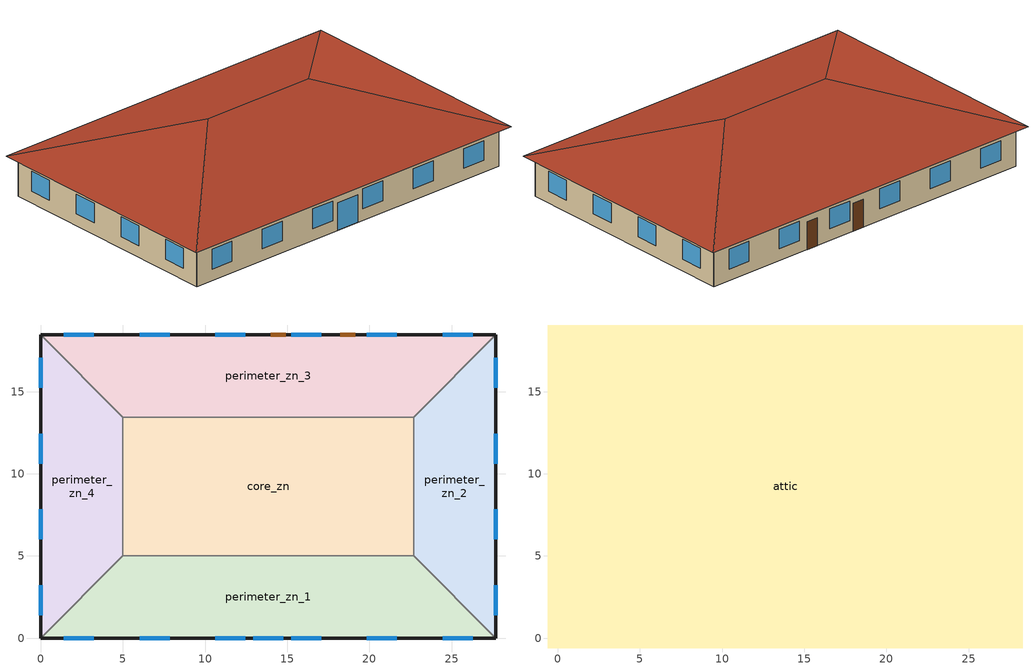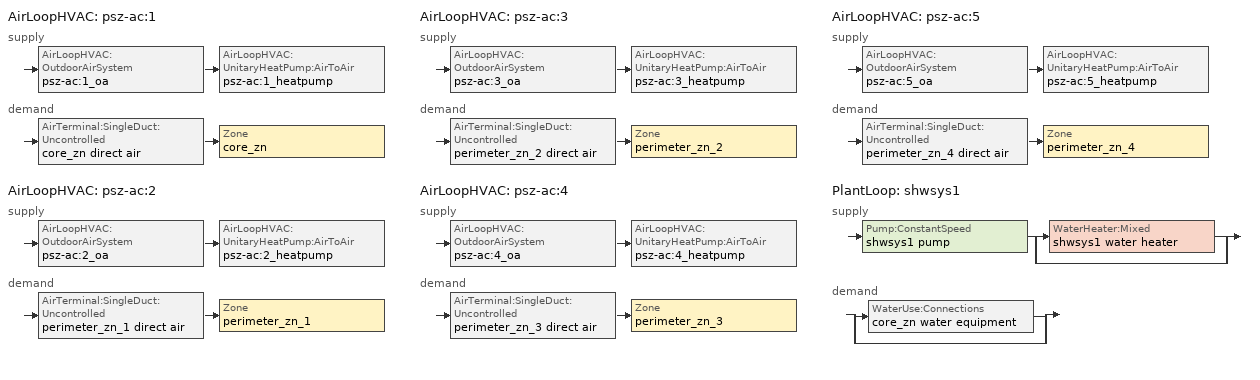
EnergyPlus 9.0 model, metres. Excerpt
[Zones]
core_zn
 floor adiabatic (core_zn_floor_ffactor): 5,13.46 22.69,13.46 22.69,5 5,5 z0
 wall to perimeter_zn_2 (int_wall): 22.69,5 22.69,13.46 z0:3.05
 wall to perimeter_zn_3 (int_wall): 22.69,13.46 5,13.46 z0:3.05
 wall to perimeter_zn_1 (int_wall): 5,5 22.69,5 z0:3.05
 wall to perimeter_zn_4 (int_wall): 5,13.46 5,5 z0:3.05
perimeter_zn_1
 floor ground (perimeter_zn_1_floor_ffactor): 27.69,0 0,0 5,5 22.69,5 z0
 wall outside (nonres_ext_wall): 0,0 27.69,0 z0:3.05
 wall to perimeter_zn_2 (int_wall): 27.69,0 22.69,5 z0:3.05
 wall to perimeter_zn_4 (int_wall): 5,5 0,0 z0:3.05
 window (window_u_0.42_shgc_0.4): 12.93,0 14.76,0 z0:2.13; 1.39,0 3.22,0 / 6.01,0 7.84,0 / 10.62,0 12.45,0 / 15.24,0 17.07,0 / 19.85,0 21.68,0 / 24.47,0 26.3,0 z0.9:2.42
perimeter_zn_2
 floor ground (perimeter_zn_2_floor_ffactor): 22.69,13.46 27.69,18.46 27.69,0 22.69,5 z0
 wall outside (nonres_ext_wall): 27.69,0 27.69,18.46 z0:3.05
 wall to perimeter_zn_3 (int_wall): 27.69,18.46 22.69,13.46 z0:3.05
 window (window_u_0.42_shgc_0.4): 27.69,1.39 27.69,3.22 / 27.69,6.01 27.69,7.84 / 27.69,10.62 27.69,12.45 / 27.69,15.24 27.69,17.07 z0.9:2.42
perimeter_zn_3
 floor ground (perimeter_zn_3_floor_ffactor): 5,13.46 0,18.46 27.69,18.46 22.69,13.46 z0
 wall outside (nonres_ext_wall): 27.69,18.46 0,18.46 z0:3.05
 wall to perimeter_zn_4 (int_wall): 0,18.46 5,13.46 z0:3.05
 window (window_u_0.42_shgc_0.4): 26.3,18.46 24.47,18.46 / 21.68,18.46 19.85,18.46 / 17.07,18.46 15.24,18.46 / 12.45,18.46 10.62,18.46 / 7.84,18.46 6.01,18.46 / 3.22,18.46 1.39,18.46 z0.9:2.42
 door (swinging door_con): 14.91,18.46 14,18.46 / 19.13,18.46 18.22,18.46 z0:2.13
perimeter_zn_4
 floor ground (perimeter_zn_4_floor_ffactor): 5,5 0,0 0,18.46 5,13.46 z0
 wall outside (nonres_ext_wall): 0,18.46 0,0 z0:3.05
 window (window_u_0.42_shgc_0.4): 0,17.07 0,15.24 / 0,12.45 0,10.62 / 0,7.84 0,6.01 / 0,3.22 0,1.39 z0.9:2.42
attic
 floor outside (ext_soffit_floor): 28.29,19.06 28.29,-0.6 27.69,0 27.69,18.46 z3.05; -0.6,19.06 28.29,19.06 27.69,18.46 0,18.46 z3.05; 0,0 27.69,0 28.29,-0.6 -0.6,-0.6 z3.05; -0.6,19.06 0,18.46 0,0 -0.6,-0.6 z3.05
 floor to core_zn (nonres_roof_floor): 5,13.46 22.69,13.46 22.69,5 5,5 z3.05
 floor to perimeter_zn_2 (nonres_roof_floor): 22.69,5 22.69,13.46 27.69,18.46 27.69,0 z3.05
 floor to perimeter_zn_3 (nonres_roof_floor): 0,18.46 27.69,18.46 22.69,13.46 5,13.46 z3.05
 floor to perimeter_zn_1 (nonres_roof_floor): 0,0 5,5 22.69,5 27.69,0 z3.05
 floor to perimeter_zn_4 (nonres_roof_floor): 5,13.46 5,5 0,0 0,18.46 z3.05
 roof outside (atticroofdeck): 28.29,-0.6,3.05 28.29,19.06,3.05 18.46,9.23,6.33; 28.29,19.06,3.05 -0.6,19.06,3.05 9.23,9.23,6.33 18.46,9.23,6.33; -0.6,-0.6,3.05 28.29,-0.6,3.05 18.46,9.23,6.33 9.23,9.23,6.33; -0.6,19.06,3.05 -0.6,-0.6,3.05 9.23,9.23,6.33
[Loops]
AirLoopHVAC 'psz-ac:1'
 supply: AirLoopHVAC:OutdoorAirSystem 'psz-ac:1_oa' > AirLoopHVAC:UnitaryHeatPump:AirToAir 'psz-ac:1_heatpump'
 demand: AirTerminal:SingleDuct:Uncontrolled 'core_zn direct air' > Zone 'core_zn'
AirLoopHVAC 'psz-ac:2'
 supply: AirLoopHVAC:OutdoorAirSystem 'psz-ac:2_oa' > AirLoopHVAC:UnitaryHeatPump:AirToAir 'psz-ac:2_heatpump'
 demand: AirTerminal:SingleDuct:Uncontrolled 'perimeter_zn_1 direct air' > Zone 'perimeter_zn_1'
AirLoopHVAC 'psz-ac:3'
 supply: AirLoopHVAC:OutdoorAirSystem 'psz-ac:3_oa' > AirLoopHVAC:UnitaryHeatPump:AirToAir 'psz-ac:3_heatpump'
 demand: AirTerminal:SingleDuct:Uncontrolled 'perimeter_zn_2 direct air' > Zone 'perimeter_zn_2'
AirLoopHVAC 'psz-ac:4'
 supply: AirLoopHVAC:OutdoorAirSystem 'psz-ac:4_oa' > AirLoopHVAC:UnitaryHeatPump:AirToAir 'psz-ac:4_heatpump'
 demand: AirTerminal:SingleDuct:Uncontrolled 'perimeter_zn_3 direct air' > Zone 'perimeter_zn_3'
AirLoopHVAC 'psz-ac:5'
 supply: AirLoopHVAC:OutdoorAirSystem 'psz-ac:5_oa' > AirLoopHVAC:UnitaryHeatPump:AirToAir 'psz-ac:5_heatpump'
 demand: AirTerminal:SingleDuct:Uncontrolled 'perimeter_zn_4 direct air' > Zone 'perimeter_zn_4'
PlantLoop 'shwsys1'
 supply: Pump:ConstantSpeed 'shwsys1 pump' > split
  | WaterHeater:Mixed 'shwsys1 water heater'
  | bypass
 demand: split
  | WaterUse:Connections 'core_zn water equipment'
  | bypass
[Building]
OfficeSmall: 0, city, 0.04, 0.2, fullinteriorandexterior, 25, 6
[Site:GroundTemperature:FCfactorMethod]
11.4, 8.1, 5.4, 4.5, 5.8, 8.3, 10.9, 13, 15.6, 17.7, 18.8, 15.1
[Site:Location]
seattle seattle tacoma intl a_wa_usa design_conditions: 47.47, -122.32, -8, 122
[Site:WaterMainsTemperature]
correlation: , 11.2167, 14.3
[SizingPeriod:DesignDay]
seattle seattle tacoma intl a ann clg .4% condns db=>mwb: 8, 21, summerdesignday, 29.4, 10.4, defaultmultipliers, , wetbulb, 18.3, , , , , 99868, 4.2, 350, no, no, no, ashraetau, , , 0.352, 2.561
seattle seattle tacoma intl a ann htg 99.6% condns db: 12, 21, winterdesignday, -4.2, 0, defaultmultipliers, , wetbulb, -4.2, , , , , 99868, 4.3, 20, no, no, no, ashraeclearsky, , , , , 0
[Construction]
atticroofdeck: f12 asphalt shingles, g02 16mm plywood
ext_soffit_floor: g02 16mm plywood
int_wall: g01 13mm gypsum board, g01 13mm gypsum board
interiorfurnishings: std wood 6inch
nonres_ext_wall: f07 25mm stucco, g01 16mm gypsum board, nonres_exterior_wall_insulation, g01 16mm gypsum board
nonres_roof_floor: g01 16mm gypsum board, nonres_roof_insulation
swinging door_con: opaque door panel_con
window_u_0.42_shgc_0.4: glazing layer
[Construction:FfactorGroundFloor]
core_zn_floor_ffactor: 0.90012, 149.657, 0
perimeter_zn_1_floor_ffactor; perimeter_zn_3_floor_ffactor: 0.90012, 113.45, 27.69
perimeter_zn_2_floor_ffactor; perimeter_zn_4_floor_ffactor: 0.90012, 67.3, 18.46
[Material]
f07 25mm stucco: smooth, 0.0254, 0.72, 1856, 840, 0.9, 0.7, 0.7
f12 asphalt shingles: veryrough, 0.0032, 0.04, 1120, 1260, 0.9, 0.7
g01 13mm gypsum board: smooth, 0.0127, 0.16, 800, 1090, 0.9, 0.7, 0.5
g01 16mm gypsum board: mediumsmooth, 0.0159, 0.16, 800, 1090
g02 16mm plywood: smooth, 0.0159, 0.12, 544, 1210
std wood 6inch: mediumsmooth, 0.15, 0.12, 540, 1210, 0.9, 0.7, 0.7
[Material:NoMass]
nonres_exterior_wall_insulation: mediumsmooth, 2.368, 0.9, 0.7, 0.7
nonres_roof_insulation: mediumsmooth, 8.09839, 0.9, 0.7, 0.7
opaque door panel_con: mediumrough, 0.352237, 0.9, 0.7, 0.7
[WindowMaterial:SimpleGlazingSystem]
glazing layer: 2.38487, 0.4, 0.44
[AirLoopHVAC]
psz-ac:1: , psz-ac:1 availability manager list, autosize, psz-ac:1 air loop branches, , psz-ac:1 supply equipment inlet node, psz-ac:1 zone equipment outlet node, psz-ac:1 zone equipment inlet node, psz-ac:1 supply equipment outlet node
psz-ac:2: , psz-ac:2 availability manager list, autosize, psz-ac:2 air loop branches, , psz-ac:2 supply equipment inlet node, psz-ac:2 zone equipment outlet node, psz-ac:2 zone equipment inlet node, psz-ac:2 supply equipment outlet node
psz-ac:3: , psz-ac:3 availability manager list, autosize, psz-ac:3 air loop branches, , psz-ac:3 supply equipment inlet node, psz-ac:3 zone equipment outlet node, psz-ac:3 zone equipment inlet node, psz-ac:3 supply equipment outlet node
psz-ac:4: , psz-ac:4 availability manager list, autosize, psz-ac:4 air loop branches, , psz-ac:4 supply equipment inlet node, psz-ac:4 zone equipment outlet node, psz-ac:4 zone equipment inlet node, psz-ac:4 supply equipment outlet node
psz-ac:5: , psz-ac:5 availability manager list, autosize, psz-ac:5 air loop branches, , psz-ac:5 supply equipment inlet node, psz-ac:5 zone equipment outlet node, psz-ac:5 zone equipment inlet node, psz-ac:5 supply equipment outlet node
[AirLoopHVAC:OutdoorAirSystem]
psz-ac:1_oa: psz-ac:1_oa_controllers, psz-ac:1_oa_equipment, psz-ac:1 availability manager list
psz-ac:2_oa: psz-ac:2_oa_controllers, psz-ac:2_oa_equipment, psz-ac:2 availability manager list
psz-ac:3_oa: psz-ac:3_oa_controllers, psz-ac:3_oa_equipment, psz-ac:3 availability manager list
psz-ac:4_oa: psz-ac:4_oa_controllers, psz-ac:4_oa_equipment, psz-ac:4 availability manager list
psz-ac:5_oa: psz-ac:5_oa_controllers, psz-ac:5_oa_equipment, psz-ac:5 availability manager list
[AirLoopHVAC:UnitaryHeatPump:AirToAir]
psz-ac:1_heatpump: always_on, psz-ac:1_oa-psz-ac:1_fannode, psz-ac:1 supply equipment outlet node, autosize, autosize, autosize, core_zn, fan:onoff, psz-ac:1 fan, coil:heating:dx:singlespeed, psz-ac:1 heat pump dx heating coil, coil:cooling:dx:singlespeed, psz-ac:1 heat pump dx cooling coil, coil:heating:fuel, psz-ac:1 heat pump dx supp heating coil, autosize, 4.44, blowthrough, hvacoperationschd
psz-ac:2_heatpump: always_on, psz-ac:2_oa-psz-ac:2_fannode, psz-ac:2 supply equipment outlet node, autosize, autosize, autosize, perimeter_zn_1, fan:onoff, psz-ac:2 fan, coil:heating:dx:singlespeed, psz-ac:2 heat pump dx heating coil, coil:cooling:dx:singlespeed, psz-ac:2 heat pump dx cooling coil, coil:heating:fuel, psz-ac:2 heat pump dx supp heating coil, autosize, 4.44, blowthrough, hvacoperationschd
psz-ac:3_heatpump: always_on, psz-ac:3_oa-psz-ac:3_fannode, psz-ac:3 supply equipment outlet node, autosize, autosize, autosize, perimeter_zn_2, fan:onoff, psz-ac:3 fan, coil:heating:dx:singlespeed, psz-ac:3 heat pump dx heating coil, coil:cooling:dx:singlespeed, psz-ac:3 heat pump dx cooling coil, coil:heating:fuel, psz-ac:3 heat pump dx supp heating coil, autosize, 4.44, blowthrough, hvacoperationschd
psz-ac:4_heatpump: always_on, psz-ac:4_oa-psz-ac:4_fannode, psz-ac:4 supply equipment outlet node, autosize, autosize, autosize, perimeter_zn_3, fan:onoff, psz-ac:4 fan, coil:heating:dx:singlespeed, psz-ac:4 heat pump dx heating coil, coil:cooling:dx:singlespeed, psz-ac:4 heat pump dx cooling coil, coil:heating:fuel, psz-ac:4 heat pump dx supp heating coil, autosize, 4.44, blowthrough, hvacoperationschd
psz-ac:5_heatpump: always_on, psz-ac:5_oa-psz-ac:5_fannode, psz-ac:5 supply equipment outlet node, autosize, autosize, autosize, perimeter_zn_4, fan:onoff, psz-ac:5 fan, coil:heating:dx:singlespeed, psz-ac:5 heat pump dx heating coil, coil:cooling:dx:singlespeed, psz-ac:5 heat pump dx cooling coil, coil:heating:fuel, psz-ac:5 heat pump dx supp heating coil, autosize, 4.44, blowthrough, hvacoperationschd
[AirTerminal:SingleDuct:Uncontrolled]
core_zn direct air: always_on, core_zn direct air inlet node name, autosize
perimeter_zn_1 direct air: always_on, perimeter_zn_1 direct air inlet node name, autosize
perimeter_zn_2 direct air: always_on, perimeter_zn_2 direct air inlet node name, autosize
perimeter_zn_3 direct air: always_on, perimeter_zn_3 direct air inlet node name, autosize
perimeter_zn_4 direct air: always_on, perimeter_zn_4 direct air inlet node name, autosize
[AvailabilityManager:NightCycle]
psz-ac:1 availability manager; psz-ac:2 availability manager; psz-ac:3 availability manager; psz-ac:4 availability manager; psz-ac:5 availability manager: always_on, hvacoperationschd, cycleonany, 1, fixedruntime, 1800
[Coil:Cooling:DX:SingleSpeed]
psz-ac:1 heat pump dx cooling coil: always_on, autosize, autosize, 4.11713, autosize, , psz-ac:1_fan-psz-ac:1_coolcnode, psz-ac:1_coolc-psz-ac:1_heatcnode, hpaccoolcapft, hpaccoolcapfff, hpaccooleirft, hpaccooleirfff, hpaccoolplffplr
psz-ac:2 heat pump dx cooling coil: always_on, autosize, autosize, 4.11713, autosize, , psz-ac:2_fan-psz-ac:2_coolcnode, psz-ac:2_coolc-psz-ac:2_heatcnode, hpaccoolcapft, hpaccoolcapfff, hpaccooleirft, hpaccooleirfff, hpaccoolplffplr
psz-ac:3 heat pump dx cooling coil: always_on, autosize, autosize, 4.11713, autosize, , psz-ac:3_fan-psz-ac:3_coolcnode, psz-ac:3_coolc-psz-ac:3_heatcnode, hpaccoolcapft, hpaccoolcapfff, hpaccooleirft, hpaccooleirfff, hpaccoolplffplr
psz-ac:4 heat pump dx cooling coil: always_on, autosize, autosize, 4.11713, autosize, , psz-ac:4_fan-psz-ac:4_coolcnode, psz-ac:4_coolc-psz-ac:4_heatcnode, hpaccoolcapft, hpaccoolcapfff, hpaccooleirft, hpaccooleirfff, hpaccoolplffplr
psz-ac:5 heat pump dx cooling coil: always_on, autosize, autosize, 4.11713, autosize, , psz-ac:5_fan-psz-ac:5_coolcnode, psz-ac:5_coolc-psz-ac:5_heatcnode, hpaccoolcapft, hpaccoolcapfff, hpaccooleirft, hpaccooleirfff, hpaccoolplffplr
[Coil:Heating:DX:SingleSpeed]
psz-ac:1 heat pump dx heating coil: always_on, autosize, 3.3592, autosize, , psz-ac:1_coolc-psz-ac:1_heatcnode, psz-ac:1_heatc-psz-ac:1_suppheatingnode, hpacheatcapft, hpacheatcapfff, hpacheateirft, hpacheateirfff, hpaccoolplffplr, hpaccooleirft, -12.2, , 1.67, 50, 4.4, reversecycle, ondemand, , autosize
psz-ac:2 heat pump dx heating coil: always_on, autosize, 3.3592, autosize, , psz-ac:2_coolc-psz-ac:2_heatcnode, psz-ac:2_heatc-psz-ac:2_suppheatingnode, hpacheatcapft, hpacheatcapfff, hpacheateirft, hpacheateirfff, hpaccoolplffplr, hpaccooleirft, -12.2, , 1.67, 50, 4.4, reversecycle, ondemand, , autosize
psz-ac:3 heat pump dx heating coil: always_on, autosize, 3.3592, autosize, , psz-ac:3_coolc-psz-ac:3_heatcnode, psz-ac:3_heatc-psz-ac:3_suppheatingnode, hpacheatcapft, hpacheatcapfff, hpacheateirft, hpacheateirfff, hpaccoolplffplr, hpaccooleirft, -12.2, , 1.67, 50, 4.4, reversecycle, ondemand, , autosize
psz-ac:4 heat pump dx heating coil: always_on, autosize, 3.3592, autosize, , psz-ac:4_coolc-psz-ac:4_heatcnode, psz-ac:4_heatc-psz-ac:4_suppheatingnode, hpacheatcapft, hpacheatcapfff, hpacheateirft, hpacheateirfff, hpaccoolplffplr, hpaccooleirft, -12.2, , 1.67, 50, 4.4, reversecycle, ondemand, , autosize
psz-ac:5 heat pump dx heating coil: always_on, autosize, 3.3592, autosize, , psz-ac:5_coolc-psz-ac:5_heatcnode, psz-ac:5_heatc-psz-ac:5_suppheatingnode, hpacheatcapft, hpacheatcapfff, hpacheateirft, hpacheateirfff, hpaccoolplffplr, hpaccooleirft, -12.2, , 1.67, 50, 4.4, reversecycle, ondemand, , autosize
[Coil:Heating:Fuel]
psz-ac:1 heat pump dx supp heating coil: always_on, naturalgas, 0.8, autosize, psz-ac:1_heatc-psz-ac:1_suppheatingnode, psz-ac:1 supply equipment outlet node
psz-ac:2 heat pump dx supp heating coil: always_on, naturalgas, 0.8, autosize, psz-ac:2_heatc-psz-ac:2_suppheatingnode, psz-ac:2 supply equipment outlet node
psz-ac:3 heat pump dx supp heating coil: always_on, naturalgas, 0.8, autosize, psz-ac:3_heatc-psz-ac:3_suppheatingnode, psz-ac:3 supply equipment outlet node
psz-ac:4 heat pump dx supp heating coil: always_on, naturalgas, 0.8, autosize, psz-ac:4_heatc-psz-ac:4_suppheatingnode, psz-ac:4 supply equipment outlet node
psz-ac:5 heat pump dx supp heating coil: always_on, naturalgas, 0.8, autosize, psz-ac:5_heatc-psz-ac:5_suppheatingnode, psz-ac:5 supply equipment outlet node
[Controller:OutdoorAir]
psz-ac:1_oa_controller: psz-ac:1_oarelief node, psz-ac:1 supply equipment inlet node, psz-ac:1_oa-psz-ac:1_fannode, psz-ac:1_oainlet node, autosize, autosize, noeconomizer, modulateflow, 28, 64000, , , 0, lockoutwithheating, fixedminimum, minoa_motorizeddamper_sched
psz-ac:2_oa_controller: psz-ac:2_oarelief node, psz-ac:2 supply equipment inlet node, psz-ac:2_oa-psz-ac:2_fannode, psz-ac:2_oainlet node, autosize, autosize, noeconomizer, modulateflow, 28, 64000, , , 0, lockoutwithheating, fixedminimum, minoa_motorizeddamper_sched
psz-ac:3_oa_controller: psz-ac:3_oarelief node, psz-ac:3 supply equipment inlet node, psz-ac:3_oa-psz-ac:3_fannode, psz-ac:3_oainlet node, autosize, autosize, noeconomizer, modulateflow, 28, 64000, , , 0, lockoutwithheating, fixedminimum, minoa_motorizeddamper_sched
psz-ac:4_oa_controller: psz-ac:4_oarelief node, psz-ac:4 supply equipment inlet node, psz-ac:4_oa-psz-ac:4_fannode, psz-ac:4_oainlet node, autosize, autosize, noeconomizer, modulateflow, 28, 64000, , , 0, lockoutwithheating, fixedminimum, minoa_motorizeddamper_sched
psz-ac:5_oa_controller: psz-ac:5_oarelief node, psz-ac:5 supply equipment inlet node, psz-ac:5_oa-psz-ac:5_fannode, psz-ac:5_oainlet node, autosize, autosize, noeconomizer, modulateflow, 28, 64000, , , 0, lockoutwithheating, fixedminimum, minoa_motorizeddamper_sched
[Daylighting:Controls]
perimeter_zn_1_daylctrl: perimeter_zn_1, splitflux, , stepped, 0.3, 0.2, 3, 1, perimeter_zn_1_daylrefpt1, 180, 22, , perimeter_zn_1_daylrefpt1, 0.2399, 377, perimeter_zn_1_daylrefpt2, 0.0302, 377
perimeter_zn_2_daylctrl: perimeter_zn_2, splitflux, , stepped, 0.3, 0.2, 3, 1, perimeter_zn_2_daylrefpt1, 90, 22, , perimeter_zn_2_daylrefpt1, 0.2399, 377, perimeter_zn_2_daylrefpt2, 0.0302, 377
perimeter_zn_3_daylctrl: perimeter_zn_3, splitflux, , stepped, 0.3, 0.2, 3, 1, perimeter_zn_3_daylrefpt1, 0, 22, , perimeter_zn_3_daylrefpt1, 0.2399, 377, perimeter_zn_3_daylrefpt2, 0.0302, 377
perimeter_zn_4_daylctrl: perimeter_zn_4, splitflux, , stepped, 0.3, 0.2, 3, 1, perimeter_zn_4_daylrefpt1, 270, 22, , perimeter_zn_4_daylrefpt1, 0.2399, 377, perimeter_zn_4_daylrefpt2, 0.0302, 377
[DesignSpecification:OutdoorAir]
sz dsoa core_zn; sz dsoa perimeter_zn_1; sz dsoa perimeter_zn_2; sz dsoa perimeter_zn_3; sz dsoa perimeter_zn_4: flow/area, , 0.000431773, 0
[ElectricEquipment]
core_zn_miscplug_equip: core_zn, bldg_equip_sch, watts/area, , 6.78, , , , , MiscPlug
perimeter_zn_1_miscplug_equip: perimeter_zn_1, bldg_equip_sch, watts/area, , 6.78, , , , , MiscPlug
perimeter_zn_2_miscplug_equip: perimeter_zn_2, bldg_equip_sch, watts/area, , 6.78, , , , , MiscPlug
perimeter_zn_3_miscplug_equip: perimeter_zn_3, bldg_equip_sch, watts/area, , 6.78, , , , , MiscPlug
perimeter_zn_4_miscplug_equip: perimeter_zn_4, bldg_equip_sch, watts/area, , 6.78, , , , , MiscPlug
[Exterior:Lights]
exterior_lights_a: exterior_lighting_schedule_a, 50.7, astronomicalclock, General
exterior_lights_b: exterior_lighting_schedule_b, 861.3, astronomicalclock, General
[Fan:OnOff]
psz-ac:1 fan: hvacoperationschd, 0.55575, 622.5, autosize, 0.855, 1, psz-ac:1_oa-psz-ac:1_fannode, psz-ac:1_fan-psz-ac:1_coolcnode, , , General
psz-ac:2 fan: hvacoperationschd, 0.55575, 622.5, autosize, 0.855, 1, psz-ac:2_oa-psz-ac:2_fannode, psz-ac:2_fan-psz-ac:2_coolcnode, , , General
psz-ac:3 fan: hvacoperationschd, 0.55575, 622.5, autosize, 0.855, 1, psz-ac:3_oa-psz-ac:3_fannode, psz-ac:3_fan-psz-ac:3_coolcnode, , , General
psz-ac:4 fan: hvacoperationschd, 0.55575, 622.5, autosize, 0.855, 1, psz-ac:4_oa-psz-ac:4_fannode, psz-ac:4_fan-psz-ac:4_coolcnode, , , General
psz-ac:5 fan: hvacoperationschd, 0.55575, 622.5, autosize, 0.855, 1, psz-ac:5_oa-psz-ac:5_fannode, psz-ac:5_fan-psz-ac:5_coolcnode, , , General
[InternalMass]
core_zn_internalmass_1: interiorfurnishings, core_zn, 299.3148
perimeter_zn_1_internalmass_1: interiorfurnishings, perimeter_zn_1, 226.9
perimeter_zn_2_internalmass_1: interiorfurnishings, perimeter_zn_2, 134.6
perimeter_zn_3_internalmass_1: interiorfurnishings, perimeter_zn_3, 226.9
perimeter_zn_4_internalmass_1: interiorfurnishings, perimeter_zn_4, 134.6
[Lights]
core_zn_lights: core_zn, bldg_light_sch, watts/area, , 8.82641, , 0, 0.7, 0.2, 1, LightsWired, no
perimeter_zn_1_lights: perimeter_zn_1, bldg_light_sch, watts/area, , 8.82641, , 0, 0.7, 0.2, 1, LightsWired, no
perimeter_zn_2_lights: perimeter_zn_2, bldg_light_sch, watts/area, , 8.82641, , 0, 0.7, 0.2, 1, LightsWired, no
perimeter_zn_3_lights: perimeter_zn_3, bldg_light_sch, watts/area, , 8.82641, , 0, 0.7, 0.2, 1, LightsWired, no
perimeter_zn_4_lights: perimeter_zn_4, bldg_light_sch, watts/area, , 8.82641, , 0, 0.7, 0.2, 1, LightsWired, no
[OutdoorAir:Mixer]
psz-ac:1_oamixing box: psz-ac:1_oa-psz-ac:1_fannode, psz-ac:1_oainlet node, psz-ac:1_oarelief node, psz-ac:1 supply equipment inlet node
psz-ac:2_oamixing box: psz-ac:2_oa-psz-ac:2_fannode, psz-ac:2_oainlet node, psz-ac:2_oarelief node, psz-ac:2 supply equipment inlet node
psz-ac:3_oamixing box: psz-ac:3_oa-psz-ac:3_fannode, psz-ac:3_oainlet node, psz-ac:3_oarelief node, psz-ac:3 supply equipment inlet node
psz-ac:4_oamixing box: psz-ac:4_oa-psz-ac:4_fannode, psz-ac:4_oainlet node, psz-ac:4_oarelief node, psz-ac:4 supply equipment inlet node
psz-ac:5_oamixing box: psz-ac:5_oa-psz-ac:5_fannode, psz-ac:5_oainlet node, psz-ac:5_oarelief node, psz-ac:5 supply equipment inlet node
[People]
core_zn: core_zn, bldg_occ_sch_wo_sb, area/person, , , 16.5881, 0.3, autocalculate, activity_sch, , no, zoneaveraged
perimeter_zn_1: perimeter_zn_1, bldg_occ_sch_wo_sb, area/person, , , 16.5881, 0.3, autocalculate, activity_sch, , no, zoneaveraged
perimeter_zn_2: perimeter_zn_2, bldg_occ_sch_w_sb, area/person, , , 16.5881, 0.3, autocalculate, activity_sch, , no, zoneaveraged
perimeter_zn_3: perimeter_zn_3, bldg_occ_sch_wo_sb, area/person, , , 16.5881, 0.3, autocalculate, activity_sch, , no, zoneaveraged
perimeter_zn_4: perimeter_zn_4, bldg_occ_sch_wo_sb, area/person, , , 16.5881, 0.3, autocalculate, activity_sch, , no, zoneaveraged
[PlantEquipmentList]
shwsys1 equipment list: waterheater:mixed, shwsys1 water heater
[PlantEquipmentOperation:HeatingLoad]
shwsys1 operation scheme: 0, 1e+15, shwsys1 equipment list
[PlantEquipmentOperationSchemes]
shwsys1 loop operation scheme list: plantequipmentoperation:heatingload, shwsys1 operation scheme, plantonsched
[PlantLoop]
shwsys1: water, , shwsys1 loop operation scheme list, shwsys1 supply outlet node, 48.89, 10, autosize, 0, autosize, shwsys1 supply inlet node, shwsys1 supply outlet node, shwsys1 supply branches, shwsys1 supply connectors, shwsys1 demand inlet node, shwsys1 demand outlet node, shwsys1 demand branches, shwsys1 demand connectors, optimal
[Pump:ConstantSpeed]
shwsys1 pump: shwsys1 supply inlet node, shwsys1 pump-shwsys1 water heaternodeviaconnector, autosize, 0.001, autosize, 0.3, 0, intermittent
[SetpointManager:MixedAir]
psz-ac:1_oamixed air temp manager: temperature, psz-ac:1_coolc-psz-ac:1_heatcnode, psz-ac:1_oa-psz-ac:1_fannode, psz-ac:1_fan-psz-ac:1_coolcnode, psz-ac:1_oa-psz-ac:1_fannode
psz-ac:2_oamixed air temp manager: temperature, psz-ac:2_coolc-psz-ac:2_heatcnode, psz-ac:2_oa-psz-ac:2_fannode, psz-ac:2_fan-psz-ac:2_coolcnode, psz-ac:2_oa-psz-ac:2_fannode
psz-ac:3_oamixed air temp manager: temperature, psz-ac:3_coolc-psz-ac:3_heatcnode, psz-ac:3_oa-psz-ac:3_fannode, psz-ac:3_fan-psz-ac:3_coolcnode, psz-ac:3_oa-psz-ac:3_fannode
psz-ac:4_oamixed air temp manager: temperature, psz-ac:4_coolc-psz-ac:4_heatcnode, psz-ac:4_oa-psz-ac:4_fannode, psz-ac:4_fan-psz-ac:4_coolcnode, psz-ac:4_oa-psz-ac:4_fannode
psz-ac:5_oamixed air temp manager: temperature, psz-ac:5_coolc-psz-ac:5_heatcnode, psz-ac:5_oa-psz-ac:5_fannode, psz-ac:5_fan-psz-ac:5_coolcnode, psz-ac:5_oa-psz-ac:5_fannode
[SetpointManager:Scheduled]
shwsys1 loop setpoint manager: temperature, shwsys1-loop-temp-schedule, shwsys1 supply outlet node
[SetpointManager:SingleZone:Cooling]
supairtemp mngrcore_zn - clg: temperature, 12.8, 40, core_zn, core_zn air node, core_zn direct air inlet node name, psz-ac:1_coolc-psz-ac:1_heatcnode
supairtemp mngrperimeter_zn_1 - clg: temperature, 12.8, 40, perimeter_zn_1, perimeter_zn_1 air node, perimeter_zn_1 direct air inlet node name, psz-ac:2_coolc-psz-ac:2_heatcnode
supairtemp mngrperimeter_zn_2 - clg: temperature, 12.8, 40, perimeter_zn_2, perimeter_zn_2 air node, perimeter_zn_2 direct air inlet node name, psz-ac:3_coolc-psz-ac:3_heatcnode
supairtemp mngrperimeter_zn_3 - clg: temperature, 12.8, 40, perimeter_zn_3, perimeter_zn_3 air node, perimeter_zn_3 direct air inlet node name, psz-ac:4_coolc-psz-ac:4_heatcnode
supairtemp mngrperimeter_zn_4 - clg: temperature, 12.8, 40, perimeter_zn_4, perimeter_zn_4 air node, perimeter_zn_4 direct air inlet node name, psz-ac:5_coolc-psz-ac:5_heatcnode
[SetpointManager:SingleZone:Heating]
supairtemp mngrcore_zn - htg: temperature, 12.8, 40, core_zn, core_zn air node, core_zn direct air inlet node name, psz-ac:1 supply equipment outlet node
supairtemp mngrperimeter_zn_1 - htg: temperature, 12.8, 40, perimeter_zn_1, perimeter_zn_1 air node, perimeter_zn_1 direct air inlet node name, psz-ac:2 supply equipment outlet node
supairtemp mngrperimeter_zn_2 - htg: temperature, 12.8, 40, perimeter_zn_2, perimeter_zn_2 air node, perimeter_zn_2 direct air inlet node name, psz-ac:3 supply equipment outlet node
supairtemp mngrperimeter_zn_3 - htg: temperature, 12.8, 40, perimeter_zn_3, perimeter_zn_3 air node, perimeter_zn_3 direct air inlet node name, psz-ac:4 supply equipment outlet node
supairtemp mngrperimeter_zn_4 - htg: temperature, 12.8, 40, perimeter_zn_4, perimeter_zn_4 air node, perimeter_zn_4 direct air inlet node name, psz-ac:5 supply equipment outlet node
[Sizing:Plant]
shwsys1: heating, 48.89, 5
[Sizing:System]
psz-ac:1; psz-ac:2; psz-ac:3; psz-ac:4; psz-ac:5: sensible, autosize, 0.3, 7, 0.008, 12.8, 0.008, 12.8, 40, noncoincident, no, no, 0.0085, 0.008, designday, 0, , , , designday, 0, , , , , zonesum
[Sizing:Zone]
core_zn: supplyairtemperature, 12.8, , supplyairtemperature, 40, , 0.0085, 0.008, sz dsoa core_zn, , , designday, 0, , 0, 0, designday, 0
perimeter_zn_1: supplyairtemperature, 12.8, , supplyairtemperature, 40, , 0.0085, 0.008, sz dsoa perimeter_zn_1, , , designday, 0, , 0, 0, designday, 0
perimeter_zn_2: supplyairtemperature, 12.8, , supplyairtemperature, 40, , 0.0085, 0.008, sz dsoa perimeter_zn_2, , , designday, 0, , 0, 0, designday, 0
perimeter_zn_3: supplyairtemperature, 12.8, , supplyairtemperature, 40, , 0.0085, 0.008, sz dsoa perimeter_zn_3, , , designday, 0, , 0, 0, designday, 0
perimeter_zn_4: supplyairtemperature, 12.8, , supplyairtemperature, 40, , 0.0085, 0.008, sz dsoa perimeter_zn_4, , , designday, 0, , 0, 0, designday, 0
[ThermostatSetpoint:DualSetpoint]
core_zn dualspsched; perimeter_zn_1 dualspsched; perimeter_zn_2 dualspsched; perimeter_zn_3 dualspsched; perimeter_zn_4 dualspsched: htgsetp_sch_no_optimum, clgsetp_sch_no_optimum
[WaterHeater:Mixed]
shwsys1 water heater: 0.1514, shwsys1 water heater setpoint temperature schedule, 2, 82.2222, cycle, 11722.84, , , , electricity, 1, , 571, electricity, 0.8, 571, electricity, , zone, , core_zn, , 1.20598, , 1.20598, , 4.048e-06, bldg_swh_sch
[WaterUse:Connections]
core_zn water equipment: core_zn water equipment water inlet node, core_zn water equipment water outlet node, , , , , , , , core_zn water equipment
[WaterUse:Equipment]
core_zn water equipment: WaterUse, 4.048e-06, bldg_swh_sch, core_zn water equipment temp sched, core_zn water equipment hot supply temp sched, , core_zn, core_zn water equipment sensible fract sched, core_zn water equipment latent fract sched
[Zone]
attic: 0, 0, 0, 0, 1, 1, autocalculate, autocalculate, autocalculate, , , no
core_zn; perimeter_zn_1; perimeter_zn_2; perimeter_zn_3; perimeter_zn_4: 0, 0, 0, 0, 1, 1, autocalculate, autocalculate, autocalculate, , , yes
[ZoneControl:Thermostat]
core_zn thermostat: core_zn, dual zone control type sched, thermostatsetpoint:dualsetpoint, core_zn dualspsched
perimeter_zn_1 thermostat: perimeter_zn_1, dual zone control type sched, thermostatsetpoint:dualsetpoint, perimeter_zn_1 dualspsched
perimeter_zn_2 thermostat: perimeter_zn_2, dual zone control type sched, thermostatsetpoint:dualsetpoint, perimeter_zn_2 dualspsched
perimeter_zn_3 thermostat: perimeter_zn_3, dual zone control type sched, thermostatsetpoint:dualsetpoint, perimeter_zn_3 dualspsched
perimeter_zn_4 thermostat: perimeter_zn_4, dual zone control type sched, thermostatsetpoint:dualsetpoint, perimeter_zn_4 dualspsched
[Zone equipment]
core_zn: core_zn direct air
perimeter_zn_1: perimeter_zn_1 direct air
perimeter_zn_2: perimeter_zn_2 direct air
perimeter_zn_3: perimeter_zn_3 direct air
perimeter_zn_4: perimeter_zn_4 direct air
[ZoneInfiltration:DesignFlowRate]
attic_infiltration: attic, always_on, flow/zone, 0.2001, , , , 1, 0, 0, 0
perimeter_zn_1_door_infiltration: perimeter_zn_1, infil_door_opening_sch, flow/zone, 0.0764554, , , , 1, 0, 0, 0
perimeter_zn_1_infiltration: perimeter_zn_1, infil_quarter_on_sch, flow/exteriorwallarea, 0, , 0.00056896, , 0, 0, 0.224, 0
perimeter_zn_2_infiltration: perimeter_zn_2, infil_quarter_on_sch, flow/exteriorwallarea, 0, , 0.00056896, , 0, 0, 0.224, 0
perimeter_zn_3_infiltration: perimeter_zn_3, infil_quarter_on_sch, flow/exteriorwallarea, 0, , 0.00056896, , 0, 0, 0.224, 0
perimeter_zn_4_infiltration: perimeter_zn_4, infil_quarter_on_sch, flow/exteriorwallarea, 0, , 0.00056896, , 0, 0, 0.224, 0
[Curve:Biquadratic]
hpaccoolcapft: 0.766956, 0.0107756, -4.14703e-05, 0.00134961, -0.000261144, 0.000457488, 12.77778, 23.88889, 21.11111, 46.11111
hpaccooleirft: 0.297145, 0.0430933, -0.000748766, 0.00597727, 0.000482112, -0.000956448, 12.77778, 23.88889, 21.11111, 46.11111
[Curve:Cubic]
hpacheatcapfff: 0.84, 0.16, 0, 0, 0.5, 1.5
hpacheatcapft: 0.758746, 0.027626, 0.000148716, 3.4992e-06, -20, 20
hpacheateirft: 1.19248, -0.0300438, 0.00103745, -2.3328e-05, -20, 20
[Curve:Quadratic]
hpaccoolcapfff: 0.8, 0.2, 0, 0.5, 1.5
hpaccooleirfff: 1.156, -0.1816, 0.0256, 0.5, 1.5
hpaccoolplffplr: 0.85, 0.15, 0, 0, 1
hpacheateirfff: 1.3824, -0.4336, 0.0512, 0, 1
[Schedule:Compact]
activity_sch: any number, through: 12/31, for: alldays, until: 24:00, 120
always_on: fraction, through: 12/31, for: alldays, until: 24:00, 1
bldg_equip_sch: fraction, through: 12/31, for: weekdays, until: 6:00, 0.409478, until: 8:00, 0.479753, until: 12:00, 0.959505, until: 13:00, 0.901935, until: 17:00, 0.959505, until: 18:00, 0.479753, until: 23:00, 0.191901, until: 24:00, 0.163791, for: weekends, until: 24:00, 0.163791, for: holiday, until: 24:00, 0.163791, for: winterdesignday, until: 24:00, 0, for: summerdesignday, until: 24:00, 1, for: customday1, until: 24:00, 0, for: customday2, until: 24:00, 0
bldg_light_sch; bldg_light_sch: fraction, through: 12/31, for: weekdays, until: 5:00, 0.18, until: 6:00, 0.23, until: 7:00, 0.178641, until: 8:00, 0.326215, until: 12:00, 0.699031, until: 13:00, 0.621361, until: 17:00, 0.699031, until: 18:00, 0.473788, until: 20:00, 0.326215, until: 22:00, 0.248544, until: 23:00, 0.178641, until: 24:00, 0.18, for: weekends, until: 24:00, 0.18, for: holiday, until: 24:00, 0.18, for: winterdesignday, until: 24:00, 0, for: summerdesignday, until: 24:00, 1, for: customday1, until: 24:00, 0, for: customday2, until: 24:00, 0
bldg_occ_sch_w_sb: fraction, through: 12/31, for: weekdays, until: 01:00, 0, until: 02:00, 0, until: 03:00, 0, until: 04:00, 0, until: 05:00, 0, until: 06:00, 0, until: 07:00, 0.11, until: 08:00, 0.21, until: 09:00, 1, until: 10:00, 1, until: 11:00, 0, until: 12:00, 1, until: 13:00, 0, until: 14:00, 1, until: 15:00, 0, until: 16:00, 1, until: 17:00, 1, until: 18:00, 0.32, until: 19:00, 0.11, until: 20:00, 0.11, until: 21:00, 0.11, until: 22:00, 0.11, until: 23:00, 0.05, until: 24:00, 0, for: weekends, until: 01:00, 0, until: 02:00, 0, until: 03:00, 0, until: 04:00, 0, until: 05:00, 0, until: 06:00, 0, until: 07:00, 0, until: 08:00, 0, until: 09:00, 0, until: 10:00, 0, until: 11:00, 0, until: 12:00, 0, until: 13:00, 0, until: 14:00, 0, until: 15:00, 0, until: 16:00, 0, until: 17:00, 0, until: 18:00, 0, until: 19:00, 0, until: 20:00, 0, until: 21:00, 0, until: 22:00, 0, until: 23:00, 0, until: 24:00, 0, for: holiday, until: 24:00, 0, for: winterdesignday, until: 24:00, 0, for: summerdesignday, until: 24:00, 1, for: customday1, until: 24:00, 0, for: customday2, until: 24:00, 0
bldg_occ_sch_wo_sb: fraction, through: 12/31, for: weekdays, until: 01:00, 0, until: 02:00, 0, until: 03:00, 0, until: 04:00, 0, until: 05:00, 0, until: 06:00, 0, until: 07:00, 0.11, until: 08:00, 0.21, until: 09:00, 1, until: 10:00, 1, until: 11:00, 1, until: 12:00, 1, until: 13:00, 0.610395, until: 14:00, 1, until: 15:00, 1, until: 16:00, 1, until: 17:00, 1, until: 18:00, 0.32, until: 19:00, 0.11, until: 20:00, 0.11, until: 21:00, 0.11, until: 22:00, 0.11, until: 23:00, 0.05, until: 24:00, 0, for: weekends, until: 01:00, 0, until: 02:00, 0, until: 03:00, 0, until: 04:00, 0, until: 05:00, 0, until: 06:00, 0, until: 07:00, 0, until: 08:00, 0, until: 09:00, 0, until: 10:00, 0, until: 11:00, 0, until: 12:00, 0, until: 13:00, 0, until: 14:00, 0, until: 15:00, 0, until: 16:00, 0, until: 17:00, 0, until: 18:00, 0, until: 19:00, 0, until: 20:00, 0, until: 21:00, 0, until: 22:00, 0, until: 23:00, 0, until: 24:00, 0, for: holiday, until: 24:00, 0, for: winterdesignday, until: 24:00, 0, for: summerdesignday, until: 24:00, 1, for: customday1, until: 24:00, 0, for: customday2, until: 24:00, 0
bldg_swh_sch: fraction, through: 12/31, for: weekdays, until: 7:00, 0, until: 8:00, 0.27, until: 9:00, 0.55, until: 11:00, 0.64, until: 12:00, 0.82, until: 13:00, 1, until: 14:00, 0.91, until: 16:00, 0.55, until: 17:00, 0.73, until: 19:00, 0.37, until: 20:00, 0.18, until: 21:00, 0.27, until: 22:00, 0.09, until: 24:00, 0, for: weekends, until: 24:00, 0, for: holiday, until: 24:00, 0, for: winterdesignday, until: 7:00, 0, until: 8:00, 0.27, until: 9:00, 0.55, until: 11:00, 0.64, until: 12:00, 0.82, until: 13:00, 1, until: 14:00, 0.91, until: 16:00, 0.55, until: 17:00, 0.73, until: 19:00, 0.37, until: 20:00, 0.18, until: 21:00, 0.27, until: 22:00, 0.09, until: 24:00, 0, for: summerdesignday, until: 7:00, 0, until: 8:00, 0.27, until: 9:00, 0.55, until: 11:00, 0.64, until: 12:00, 0.82, until: 13:00, 1, until: 14:00, 0.91, until: 16:00, 0.55, until: 17:00, 0.73, until: 19:00, 0.37, until: 20:00, 0.18, until: 21:00, 0.27, until: 22:00, 0.09, until: 24:00, 0, for: customday1, until: 24:00, 0, for: customday2, until: 24:00, 0
clgsetp_sch_no_optimum: temperature, through: 12/31, for: weekdays, until: 6:00, 29.44, until: 7:00, 23.89, until: 18:00, 23.89, until: 24:00, 29.44, for: weekends, until: 24:00, 29.44, for: holiday, until: 24:00, 29.44, for: winterdesignday, until: 24:00, 29.44, for: summerdesignday, until: 24:00, 23.89, for: customday1, until: 24:00, 29.44, for: customday2, until: 24:00, 29.44
core_zn water equipment hot supply temp sched: temperature, through: 12/31, for: alldays, until: 24:00, 55
core_zn water equipment latent fract sched: fraction, through: 12/31, for: alldays, until: 24:00, 0.05
core_zn water equipment sensible fract sched: fraction, through: 12/31, for: alldays, until: 24:00, 0.2
core_zn water equipment temp sched: temperature, through: 12/31, for: alldays, until: 24:00, 48.8
dual zone control type sched: control type, through: 12/31, for: alldays, until: 24:00, 4
exterior_lighting_schedule_a: fraction, through:12/31, for:alldays, until: 06:00, 0, until: 24:00, 1
exterior_lighting_schedule_b: fraction, through:12/31, for:alldays, until: 06:00, 0.7, until: 24:00, 1
htgsetp_sch_no_optimum: temperature, through: 12/31, for: weekdays, until: 6:00, 15.56, until: 7:00, 21.11, until: 19:00, 21.11, until: 24:00, 15.56, for: weekends, until: 24:00, 15.56, for: holiday, until: 24:00, 15.56, for: winterdesignday, until: 24:00, 21.11, for: summerdesignday, until: 24:00, 15.56, for: customday1, until: 24:00, 15.56, for: customday2, until: 24:00, 15.56
hvacoperationschd: on/off, through: 12/31, for: weekdays summerdesignday, until: 06:00, 0, until: 19:00, 1, until: 24:00, 0, for: weedends winterdesignday, until: 24:00, 0, for: holidays allotherdays, until: 24:00, 0
infil_door_opening_sch: fraction, through: 12/31, for: weekdays, until: 06:00, 0, until: 07:00, 0.131, until: 08:00, 1, until: 12:00, 0.131, until: 13:00, 1, until: 17:00, 0.131, until: 18:00, 1, until: 19:00, 0.131, until: 24:00, 0, for: saturday sunday holidays allotherdays, until: 24:00, 0
infil_quarter_on_sch: fraction, through: 12/31, for: weekdays summerdesignday, until: 07:00, 1, until: 19:00, 0.25, until: 24:00, 1, for: saturday winterdesignday, until: 07:00, 1, until: 18:00, 0.25, until: 24:00, 1, for: sunday holidays allotherdays, until: 24:00, 1
minoa_motorizeddamper_sched: fraction, through: 12/31, for: weekdays summerdesignday, until: 07:00, 0, until: 19:00, 1, until: 24:00, 0, for: weekends winterdesignday, until: 24:00, 0, for: holidays allotherdays, until: 24:00, 0
plantonsched: on/off, through: 12/31, for: alldays, until: 24:00, 1
shwsys1 water heater setpoint temperature schedule; shwsys1-loop-temp-schedule: temperature, through: 12/31, for: alldays, until: 24:00, 60
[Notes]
Copyright (c) 2024, Openergy development team
http://www.openergy.fr
https://github.com/openergy/opyplus
The DOE Prototype Building Models were developed by Pacific Northwest National Laboratory (PNNL), under contract with the U.S.
Department of Energy (DOE).  These building models were derived from DOE's Commercial Reference Building Models with modifications
based on input from the ASHRAE Standard 90.1 committee, the Advanced Energy Design Guide series, and building industry experts. The
prototypes models were developed to quantify energy saving impacts from newly published editions of ASHRAE Standard 90.1, 189.1, IECC,
and other energy codes and standards.  The basic building descriptions can be found in the Scorecards posted at www.energycodes.gov
website. The recommended citation of the prototype models is
DOE and PNNL. 2020. Commercial Prototype Building Models, Richland, WA, Pacific Northwest National Laboratory. Available at https://www.energycodes.gov/development/commercial/prototype_models.
Detailed descriptions of the prototype model development and addenda modeling strategies can be found in the following  reports:
DOE, 2020. Preliminary Energy Savings Analysis: ANSI/ASHRAE/IES Standard 90.1-2019. Report prepared by Zhang, J., M. Rosenberg, J.
Lerond, Y. Xie, Nambia, C., Y. Chen, R. Hart, M. Halverson, D. Maddox, and S. Goel, Richland, WA, Pacific Northwest National Laboratory.
Zhang, J., Y. Chen, Y. Xie, M. Rosenberg, R. Hart. Energy and Energy Cost Savings Analysis of the 2018 IECC for Commercial Buildings.
2018. PNNL-28125. Richland, WA: Pacific Northwest National Laboratory.
DOE. 2017. Energy Savings Analysis: ANSI/ASHRAE/IES Standard 90.1-2016. Prepared by Athalye, R.A, M.A. Halverson, M.I. Rosenberg, B. Liu,
J. Zhang, R. Hart, V.V. Mendon, S. Goel, Y. Chen, Y. Xie, and M. Zhao, Richland, WA, Pacific Northwest National Laboratory. https://www.energycodes.gov/sites/default/files/documents/02202018_Standard_90.1-2016_Determination_TSD.pdf.
Zhang, J., Y. Xie, R.A. Athalye, J. Zhuge, M. Rosenberg, R. Hart, and B. Liu. Energy and Energy Cost Savings Analysis of the 2015 IECC
for Commercial Buildings. 2015. PNNL-24269 Rev. 1. Richland, WA: Pacific Northwest National
Laboratory. https://www.energycodes.gov/sites/default/files/documents/2015_IECC_Commercial_Analysis.pdf.
Halverson M.A., M.I. Rosenberg, W. Wang, J. Zhang, V.V. Mendon, R.A. Athalye, Y. Xie, R. Hart, S. Goel, 2014. ANSI/ASHRAE/IES Standard
90.1-2013 Determination of Energy Savings: Quantitative Analysis, PNNL-23479. Richland, WA: Pacific Northwest National Laboratory. https://www.energycodes.gov/sites/default/files/documents/901-2013_finalCommercialDeterminationQuantitativeAnalysis_TSD_0.pdf.
Goel S., R.A. Athalye, W. Wang, J. Zhang, M.I. Rosenberg, Y. Xie, and R. Hart, et al. 2014. Enhancements to ASHRAE Standard 90.1
Prototype Building Models. PNNL-23269. Richland, WA: Pacific Northwest National Laboratory. https://www.pnnl.gov/main/publications/external/technical_reports/PNNL-23269.pdf.
Zhang J., R.A. Athalye, R. Hart, M.I. Rosenberg, Y. Xie, S. Goel, and V.V. Mendon, et al. 2013. Energy and Energy Cost Savings Analysis
of the IECC for Commercial Buildings. PNNL-22760. Richland, WA: Pacific Northwest National Laboratory. http://www.pnnl.gov/main/publications/external/technical_reports/PNNL-22760.pdf.
Thornton B.A., M.I. Rosenberg, E.E. Richman, W. Wang, Y. Xie, J. Zhang, H. Cho, VV Mendon, R.A. Athalye, and B. Liu. 2011. Achieving
the 30% Goal: Energy and Cost Savings Analysis of ASHRAE Standard 90.1-2010. PNNL-20405. Richland, WA: Pacific Northwest National
Laboratory.  https://www.energycodes.gov/sites/default/files/documents/BECP_Energy_Cost_Savings_STD2010_May2011_v00.pdf.
WeatherFile:  USA_WA_Seattle-Tacoma.Intl.AP.727930_TMY3.epw
BEGIN ECONOMIZER MAP
Economizer Name, DX COIL Name
PSZ-AC:1_OA_Controller, PSZ-AC:1 Heat Pump DX Cooling Coil
PSZ-AC:2_OA_Controller, PSZ-AC:2 Heat Pump DX Cooling Coil
PSZ-AC:3_OA_Controller, PSZ-AC:3 Heat Pump DX Cooling Coil
PSZ-AC:4_OA_Controller, PSZ-AC:4 Heat Pump DX Cooling Coil
PSZ-AC:5_OA_Controller, PSZ-AC:5 Heat Pump DX Cooling Coil
END ECONOMIZER MAP
GPARM parameters as input:
Case = ASHRAE901_OfficeSmall_STD2013_Seattle
annual_run = yes
slab_gtp = National_OfficeSmall_ASHRAE901_STD2013_Zone4C_nonres_WA-Seattle-WA.gtp
basement_tempt = dummy.idf
avg_oa_tempt_ip = 52.19
maxdiff_oa_tempt_ip = 25.74
ext_wall_type = WoodFramedWall
nonres_ext_wall_ufactor = 0.363408832
roof_type = WoodJoistAtticRoof
nonres_roof_ufactor = 0.119243523
roof_solar_absorp = 0.7
nonres_window =
sidelighting_control = yes_AY
economizer = DifferentialDryBulb
skip_economizer_control = No
LPD_office = 8.826406542
exterior_lights_watts = 0
exterior_lights_watts_a = 50.7
exterior_lights_watts_b = 861.3
avg_oa_tempt = 11.21666667
